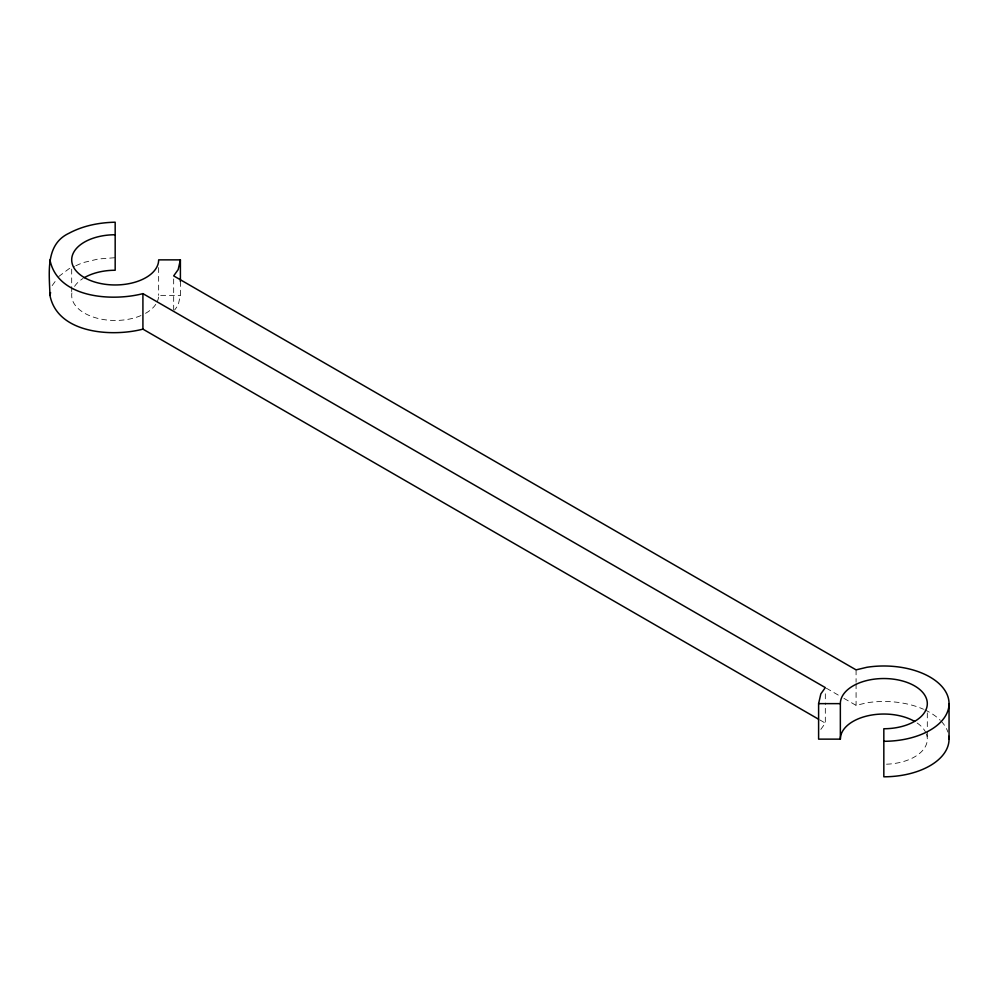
<?xml version="1.0" encoding="UTF-8"?>
<svg xmlns="http://www.w3.org/2000/svg" width="999" height="999" viewBox="0 0 999 999"><rect width="100%" height="100%" fill="white"/><g stroke="black" fill="none" stroke-linecap="round" stroke-linejoin="round"><path stroke-width="0.75" stroke-dasharray="5 3.75" d="M180.394 281.468L180.394 295.367L178.172 305.107L174.575 310.127M52.173 285.614L56.681 279.345M820.828 729.395L825.324 723.114L825.324 703.046M58.691 276.536L69.056 268.731L74.45 266.346M75.812 265.746L82.567 262.749L98.289 258.991L115.172 257.705M843.918 698.351L856.081 705.369L866.945 702.772A65.222 37.65 0 0 1 923.538 709.265M157.168 301.86A43.481 25.1 0 0 0 158.654 295.367L180.394 295.367M826.348 688.199L838.511 695.229M819.929 720.004L825.324 723.114M927.309 712.899L927.309 729.882M927.309 731.418L927.309 739.135M856.081 669.867L856.081 682.217M856.081 683.753L856.081 705.369M825.324 693.793L825.324 701.51M173.676 278.971L173.676 309.84M158.654 267.582L158.654 295.367M71.691 269.118L71.691 295.367M924.887 709.877A65.222 37.65 0 0 1 940.309 720.316M941.345 721.378A65.222 37.65 0 0 1 947.914 732.13M926.36 733.915A43.481 25.1 0 0 1 885.239 764.235M917.132 723.001A43.481 25.1 0 0 1 925.823 732.642M155.769 304.358A43.481 25.1 0 0 1 142.283 314.985M140.984 315.559A43.481 25.1 0 0 1 90.672 316.109A43.481 25.1 0 0 1 73.177 288.861M74.575 286.363A43.481 25.1 0 0 1 83.117 278.396"/><path stroke-width="1.5" d="M818.568 719.218L142.919 329.133C112.275 337.15 57.517 333.803 49.95 295.367C49.413 273.539 44.768 244.518 69.056 233.229C83.229 225.637 99.201 222.565 115.172 222.203L115.172 270.254A43.481 25.1 0 0 0 84.428 277.61M49.95 295.367L50.587 292.582M115.172 234.753A43.481 25.1 0 0 0 71.691 259.865A43.481 25.1 0 0 0 115.172 284.965A43.481 25.1 0 0 0 158.654 259.865L180.394 259.865L178.172 269.605L173.676 275.886L856.081 669.867L866.945 667.27A65.222 37.65 0 0 1 948.488 698.726A65.222 37.65 0 0 1 883.828 741.295M914.572 721.39A43.481 25.1 0 0 0 867.182 715.946A43.481 25.1 0 0 0 840.346 739.135L818.606 739.135L818.606 703.633L820.828 693.893L825.324 687.612L142.919 293.631C112.275 301.648 57.517 298.301 49.95 259.865M818.606 703.633L840.346 703.633A43.481 25.1 0 0 1 883.828 678.533A43.481 25.1 0 0 1 927.309 703.633A43.481 25.1 0 0 1 883.828 728.746L883.828 776.797A65.222 37.65 0 0 0 948.863 736.338M949.05 703.633L949.05 739.135M840.346 703.633L840.346 739.135M180.394 259.865L180.394 281.468M142.919 293.631L142.919 329.133"/></g></svg>
